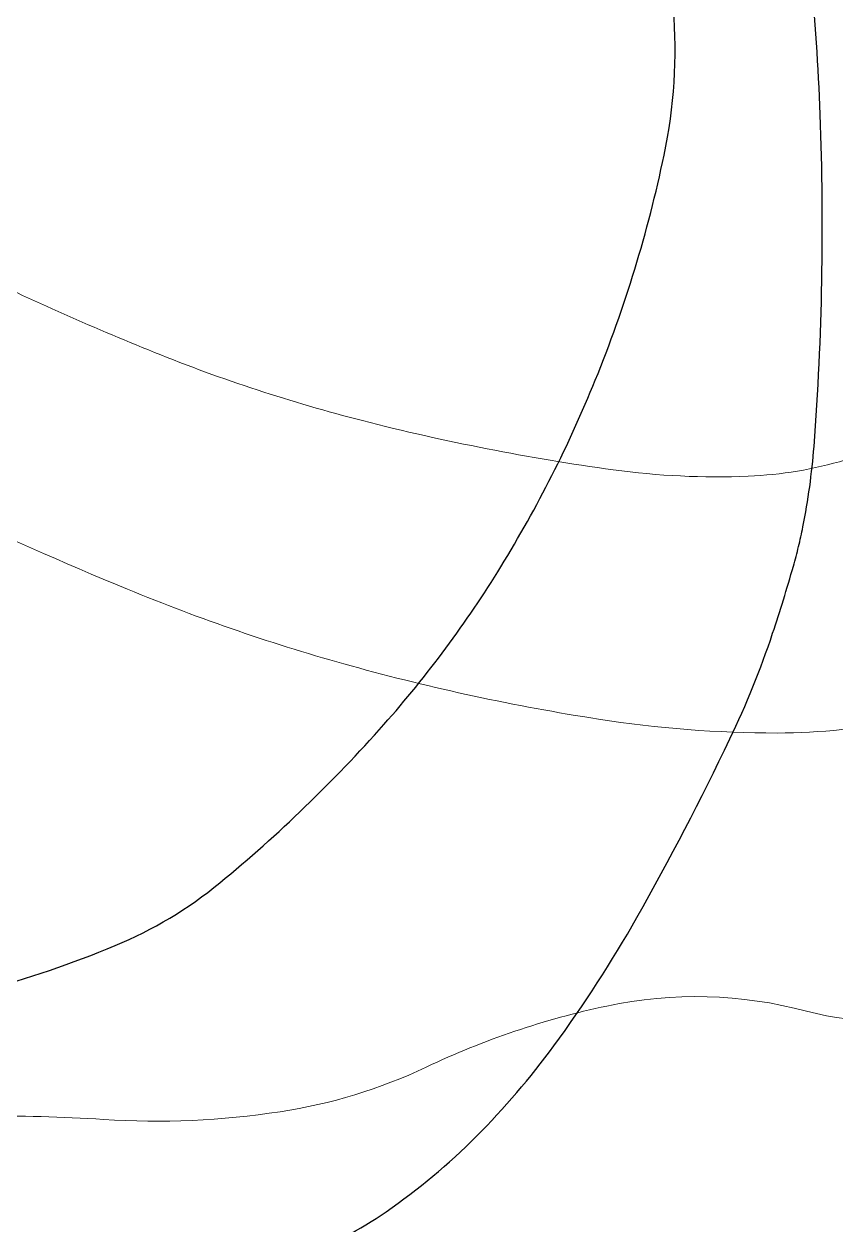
# Model space of a CAD drawing. Header units: millimetres. Extents: x -994 to -400, y 519 to 1360.
# Drawn here: x -635.35 to -624.75, y 802.99 to 818.67 of the extents above; entities that cross this region are included whole.
import ezdxf

# ---------------------------------------------------------------- set-up
doc = ezdxf.new("R2010")
doc.units = ezdxf.units.MM
doc.linetypes.add('ACAD_ISO04W100', pattern=[30, 24, -3, 0, -3])
doc.layers.add('Кривульки', color=1, linetype='Continuous')
doc.layers.add('Кривульки Товсты', color=70, linetype='Continuous', lineweight=30)

msp = doc.modelspace()

# ---------------------------------------------------------------- linework, layer by layer
at = {"layer": 'Кривульки', "lineweight": 20}
for points in [[(-645.412, 822.764, 0.066934), (-643.523, 820.477, 0.028109), (-641.152, 818.518, 0.026257), (-638.402, 816.708, 0.018763), (-636.138, 815.495, 0.017677), (-633.647, 814.385, 0.033342), (-630.931, 813.494, 0.028535), (-627.654, 812.852, 0.044624), (-625.892, 812.769, 0.06119), (-624.621, 812.98, 0.114095), (-623.164, 813.802, 0.115189), (-622.228, 815.17, 0.013149), (-621.574, 816.991, 0.009267), (-620.762, 819.615, 0.003972), (-620, 822.332, 0.006585), (-619.575, 823.981, 0.048147), (-619.159, 826.87, 0.047093), (-619.3, 829.851, 0.028069)], [(-597.086, 823.481, -0.046451), (-599.968, 823.732, -0.061619), (-602.053, 824.383, -0.109049), (-605.096, 826.663, 0.157208), (-607.375, 828.055, 0.059205), (-608.806, 828.225, 0.110122), (-609.568, 828.055, 0.119337), (-610.98, 826.923, 0.049841), (-613.245, 823.288, 0.012539), (-615.615, 818.157, -0.01214), (-618.058, 812.856, -0.007393), (-620.375, 808.307, -0.027042), (-621.093, 807.109, -0.100616), (-621.735, 806.478, -0.062712), (-623.028, 805.852, -0.147678), (-625.131, 805.785, 0.118231), (-627.737, 805.852, 0.058317), (-630.098, 805.054, -0.073052), (-632.004, 804.472, -0.053751), (-634.312, 804.371, 0.038066), (-637.57, 804.332, 0.032695), (-641.46, 803.729, 0.04675), (-644.083, 802.882, 0.081375)], [(-646.051, 818.356, 0.006884), (-642.463, 815.769, 0.031161), (-638.929, 813.608, 0.023696), (-634, 811.294, 0.030613), (-631.079, 810.292, 0.028607), (-627.847, 809.597, 0.038719), (-625.514, 809.416, 0.053819), (-623.837, 809.597, 0.06674), (-622.552, 810.063, 0.087492), (-621.723, 810.702, 0.058973), (-620.761, 812.042, 0.030417), (-619.392, 814.924, 0.008843), (-618.352, 817.643, 0.049045)]]:
    msp.add_lwpolyline(points, format="xyb", dxfattribs=at)
at = {"layer": 'Кривульки Товсты', "linetype": 'ACAD_ISO04W100', "lineweight": 30, "ltscale": 0.3}
msp.add_lwpolyline([(-631.724, 802.58, 0.056716), (-630.622, 803.167, 0.046136), (-629.444, 804.149, 0.037678), (-628.431, 805.332, 0.029391), (-627.346, 807.008, 0.017376), (-626.131, 809.338, 0.030698), (-625.573, 810.718, 0.011512), (-625.302, 811.594, 0.019985), (-625.178, 812.107, 0.030108), (-625.033, 813.158, 0.014796), (-624.931, 815.314, 0.013636), (-624.952, 817.49, 0.01582), (-625.081, 819.362, 0.020714), (-625.484, 822.185, 0.031318), (-625.943, 824.016, 0.000555), (-626.822, 826.767, 0.000505), (-627.795, 829.788), (-630.179, 837.166), (-633.011, 845.931, -0.021372), (-633.207, 846.641, -0.004679), (-633.933, 849.924, -0.018931), (-634.704, 854.404, -0.020856), (-635.079, 858.513, -0.020137)], format="xyb", dxfattribs=at)
at = {"layer": 'Кривульки Товсты', "lineweight": 30, "ltscale": 0.3}
for points in [[(-643.675, 802.748, -0.003249), (-639.851, 804.488, -0.00547), (-637.563, 805.482, -0.034726), (-635.895, 806.052, 0.033362), (-634.159, 806.641, 0.073844), (-632.793, 807.46, 0.039349), (-630.65, 809.526, 0.0437), (-629.122, 811.587, 0.041079), (-627.889, 814.022, 0.044828), (-626.991, 816.959, 0.072004), (-626.869, 818.873, 0.025066), (-627.214, 821.5, 0.024497), (-627.831, 824.139, 0.003075), (-628.822, 827.525, 0.008508), (-629.208, 828.741, 0.008102), (-630.627, 832.738, -0.005723), (-632.662, 838.387, -0.004831), (-633.975, 842.288, -0.006225), (-634.927, 845.337, -0.0318), (-635.545, 848.02, -0.016596), (-636.228, 853.247, -0.016938), (-636.478, 857.236, -0.017519)], [(-572.713, 740.749, 0.000007), (-577.045, 744.315, 0.000013)]]:
    msp.add_lwpolyline(points, format="xyb", dxfattribs=at)

doc.saveas('drawing.dxf')
